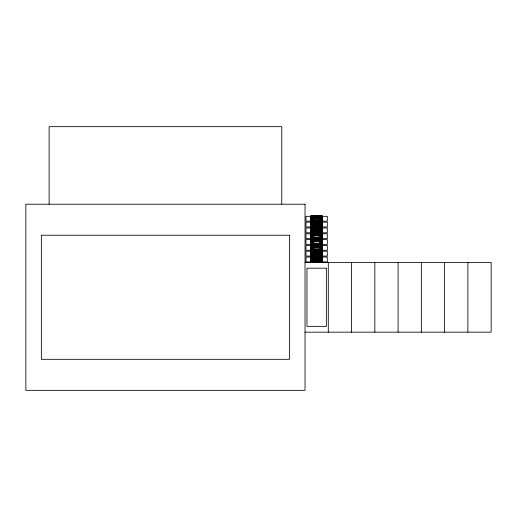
<?xml version="1.0" encoding="UTF-8"?>
<svg xmlns="http://www.w3.org/2000/svg" width="517" height="517" viewBox="0 0 517 517"><rect width="100%" height="100%" fill="white"/><g stroke="black" fill="none" stroke-linecap="round" stroke-linejoin="round"><path stroke-width="0.78" d="M312.307 216.688C312.52 217.398 311.266 217.56 311.331 216.817C312.843 214.859 312.565 220.203 312.3 220.694C311.053 222.4 311.48 218.84 312.307 220.824M311.331 218.756C312.882 220.035 311.706 217.424 311.324 218.626M312.307 222.504C312.52 223.215 311.266 223.376 311.331 222.633C312.843 220.675 312.565 226.019 312.3 226.511C311.053 228.217 311.48 224.656 312.307 226.64M311.331 224.572C312.882 225.851 311.706 223.241 311.324 224.443M312.236 228.21C311.796 230.375 310.84 226.782 312.326 228.449C312.494 228.947 312.888 234.285 311.305 232.327C311.292 231.584 312.514 231.745 312.307 232.456M311.396 230.634C312.042 228.436 312.533 232.23 311.324 230.259M311.324 232.456L311.396 232.572M311.331 236.204C312.882 237.484 311.706 234.873 311.324 236.075M312.307 234.395C311.906 235.603 310.749 232.973 312.326 234.266C312.494 234.763 312.888 240.101 311.305 238.143C311.292 237.4 312.514 237.562 312.307 238.272M311.331 238.143L311.396 237.904M311.331 240.082C313.573 241.497 311.428 238.563 311.396 239.843M311.331 242.021C312.882 243.3 311.706 240.689 311.324 241.891M312.307 244.089C312.52 243.171 310.93 243.384 311.376 244.211C313.392 245.64 312.203 238.835 312.236 240.327M311.331 245.898C312.882 247.178 311.706 244.567 311.324 245.769M311.324 247.966C313.289 246.053 311.725 249.498 311.396 248.082M311.396 250.021C312.042 247.824 312.533 251.617 311.324 249.646M311.331 251.714C312.882 252.994 311.706 250.383 311.324 251.585M311.35 255.715C312.106 253.866 312.346 257.363 311.396 255.353M311.331 257.531C313.573 258.946 311.428 256.012 311.396 257.292M314.194 220.442L313.754 221.205L313.315 220.442M311.35 261.531C311.88 259.689 312.656 263.056 311.324 261.279M313.877 223.098C315.299 221.987 312.203 222.013 313.632 223.098L319.693 223.118L319.693 226.026L313.632 226.026L313.632 223.118M314.116 228.811C314.872 227.751 312.636 227.751 313.392 228.811M314.097 233.923C314.963 235.157 313.128 232.689 313.315 234.518M313.289 238.02L313.754 238.654L314.22 238.02M314.194 243.707L313.754 244.47L313.315 243.707M313.877 246.363C315.299 245.252 312.203 245.278 313.632 246.363L319.693 246.383L319.693 249.291L313.632 249.291L313.632 246.383M314.116 249.414L313.754 250.286L313.392 249.414M314.116 252.076C314.872 251.016 312.636 251.016 313.392 252.076M314.194 257.783L313.884 257.039L313.315 257.783M315.202 222.762L315.57 222.155M316.158 226.627L315.441 226.95L315.351 226.162M315.28 228.197L315.202 228.579L315.57 227.971M315.228 234.136L315.57 233.787M315.357 245.549L315.202 246.027L315.57 245.42M315.202 249.905L315.273 249.537M315.228 251.585L315.822 251.223L316.184 251.585M315.228 257.401C314.801 256.975 316.747 257.44 316.12 257.279M315.202 255.721L315.57 255.114M317.141 222.762L317.509 222.155M317.141 226.381L317.289 226.162M317.141 228.579L317.509 227.971M317.509 231.849L317.27 232.689L318.097 232.443M317.141 243.83L317.212 243.707M317.141 246.027C316.617 245.265 318.601 245.782 318.058 245.646M317.289 249.427L317.38 250.215L318.097 249.892M318.123 251.585L317.38 251.275L317.27 252.076M317.167 257.401L317.509 257.052M317.212 255.34L317.141 255.721L317.509 255.114M319.151 220.442L319.441 221.186L320.036 220.811M319.448 222.155L319.079 222.762L319.448 223.092M319.079 226.381L319.151 226.272M319.105 228.32L319.448 227.971M319.105 234.136L319.448 233.787M319.228 231.978L319.079 232.456L319.448 231.849M319.079 243.83L319.151 243.707M319.079 246.027L319.441 245.407L320.062 245.769M319.151 249.537L319.079 249.905L319.228 249.427M319.079 251.844L319.448 251.236M321.018 216.688C320.811 217.502 322.214 217.495 322.001 216.688C320.126 215.13 321.193 220.3 321.018 220.824C322.808 221.741 321.199 219.441 321.018 220.565M319.448 255.114L319.209 255.954L320.036 255.708M321.018 218.885C322.485 217.289 321.393 220.242 321.025 218.756M321.089 222.394C320.65 223.118 322.026 223.467 322.02 222.633C320.437 220.675 320.811 226.013 321.025 226.511C322.479 228.165 321.522 224.591 321.089 226.756M321.018 224.443C322.194 222.653 322.22 226.814 321.089 224.333M321.089 228.695C321.736 226.498 322.227 230.291 321.018 228.32M321.018 234.136C320.811 234.951 322.214 234.944 322.001 234.136C320.126 232.579 321.193 237.749 321.018 238.272C322.808 239.19 321.199 236.889 321.018 238.014M321.018 232.198L321.38 232.818L322.001 232.456L321.509 231.816L321.018 232.456L321.025 228.449L312.307 228.579M312.3 240.082L321.025 240.082C322.214 238.505 321.58 241.917 321.167 239.739M321.264 244.379L321.257 243.52L322.001 243.83L321.639 244.451L321.018 244.089L321.044 240.205M321.025 247.837C322.576 249.116 321.4 246.506 321.018 247.708M321.018 249.646C322.194 251.443 321.82 248.147 320.999 249.776C320.831 249.278 320.437 243.94 322.02 245.898C322.033 246.641 320.811 246.48 321.018 245.769M312.307 255.721L312.307 251.585L321.025 251.714C321.8 250.086 322.201 253.388 321.018 251.585M321.025 253.653C322.576 254.933 321.4 252.322 321.018 253.524M312.307 261.537L312.3 257.531L321.025 257.531C322.02 255.915 321.878 259.308 321.089 257.292M321.018 255.463L321.38 256.083L322.001 255.721L321.509 255.081L321.018 255.721L321.044 251.837M321.025 259.469C323.267 260.885 321.122 257.951 321.089 259.23M321.089 261.654L321.38 260.917L322.001 261.279L321.639 261.899L321.018 261.537L321.044 257.653M311.35 222.756L311.473 222.291M312.307 220.565L321.025 220.694M312.307 232.198L321.025 232.327M312.307 238.014L321.025 238.143M313.334 220.94L313.263 220.565M313.27 234.266L313.412 233.923M312.3 253.653C311.525 252.025 311.124 255.327 312.307 253.524M313.289 216.94L313.625 216.326L314.22 216.94M312.307 255.463L321.025 255.592M312.307 259.34C311.072 261.298 311.622 257.524 312.236 259.715M313.392 226.149C312.643 227.202 314.859 227.209 314.116 226.149M313.263 249.646L313.334 249.537M313.632 231.842L313.632 228.934L319.693 228.934L319.693 231.842L313.632 231.842C312.21 232.973 315.292 232.954 313.877 231.862M313.27 251.714L313.334 251.475M314.22 240.205L313.754 239.571L313.289 240.205M315.228 226.633L315.273 226.259M313.632 255.107L313.632 252.199L319.693 252.199L319.693 255.107L313.632 255.107C312.203 256.238 315.299 256.219 313.877 255.127M316.184 220.565L316.113 220.442M316.133 226.763L316.113 226.272M315.939 228.023C315.073 227.713 316.785 228.236 316.055 228.811M316.184 234.136L315.564 233.774L315.939 233.839M316.158 240.205L315.822 239.591M315.822 245.407L316.184 246.027L315.816 246.363M316.204 255.592L315.932 255.172M318.097 216.94L317.761 216.326M317.755 223.098L318.123 222.762L317.761 222.142M317.167 220.811L317.761 221.186L318.052 220.442M318.142 226.511L317.974 226.162M318.058 228.197L318.123 228.579L317.761 227.958M318.142 232.327L317.755 231.849M318.123 234.136L317.503 233.774L317.877 233.839M318.097 240.205L317.503 239.591L317.877 239.655M318.097 243.83L318.052 243.707M318.097 249.646L317.974 249.427M317.167 255.708L317.994 255.954L317.755 255.114M320.036 216.94L319.7 216.326M317.761 257.039L318.104 257.647M320.042 222.504L319.448 222.168M320.055 220.694L320.036 220.565M320.062 226.381L319.913 226.162M320.042 228.32L319.7 227.958M319.693 231.849L319.933 232.689L319.105 232.443M320.042 234.382L319.448 233.8M321.025 216.817L312.307 216.946M320.036 240.205L319.571 239.571L319.105 240.205M321.025 222.633L312.236 222.879M320.062 243.83L319.991 243.707M319.991 249.537L319.7 250.267L319.105 249.892M319.7 251.223L319.933 252.076M321.025 234.266L312.3 234.266M320.062 257.401L319.7 257.039M322.001 224.443L321.929 224.333M322.001 228.32L321.929 228.695M321.994 230.388C320.45 229.102 321.613 231.719 322.001 230.517M321.994 236.204C320.45 234.918 321.613 237.536 322.001 236.334M322.001 242.15C320.766 240.192 321.315 243.966 321.929 241.782M321.852 246.241L322.001 245.769M311.35 220.572L311.57 220.274M313.289 232.204L313.334 232.088M312.236 242.266L312.307 241.891M315.228 220.565L315.273 220.442M316.158 216.94L315.693 216.332M315.228 232.198L315.57 231.849M316.184 232.456L315.816 231.849M315.228 240.205L315.57 239.604M315.202 243.83L315.564 244.451L316.158 244.076M319.105 216.94L319.448 216.339M313.289 261.285L313.754 261.919L314.22 261.285M316.184 249.905L316.036 249.427M317.167 238.259L317.761 238.634L318.097 238.02M315.228 261.285L315.693 261.919L316.158 261.285M319.105 238.02L319.441 238.634L320.036 238.259M321.044 241.898L321.167 241.678M312.236 224.817L312.307 224.443M317.509 216.339L317.167 216.94M316.158 220.811L315.693 221.205L315.228 220.811M316.165 222.749L315.816 223.098M318.097 220.811L317.632 221.205M317.167 226.627L317.503 227.002L318.097 226.627M320.042 222.749L319.693 223.098M316.158 232.443L315.693 232.837L315.228 232.443M320.036 226.627L319.571 227.021L319.105 226.627M316.158 238.259L315.693 238.654L315.228 238.259M321.929 226.756L321.929 226.272M316.133 244.211L316.113 243.707M314.174 251.96L314.174 251.475M312.236 257.776L312.307 257.401M318.097 244.076L317.632 244.47L317.167 244.076M316.158 249.892L315.693 250.286L315.228 249.892M318.104 246.014L317.755 246.363M320.036 244.076L319.571 244.47L319.105 244.076M320.042 246.014L319.693 246.363M315.228 255.708L315.564 256.083L316.158 255.708M321.929 244.205L321.929 243.72M318.097 261.524L317.632 261.919L317.167 261.524M320.036 261.524L319.571 261.919L319.105 261.524M321.929 261.654L321.929 261.169M319.448 257.052L319.105 257.647M316.036 221.03L315.57 221.153M319.913 221.03L319.325 221.108M321.167 249.433L321.639 249.284M311.57 216.397L312.055 216.397M312.055 217.237L311.686 217.308M315.57 216.339L315.228 216.94M321.264 218.336L321.639 218.264M312.055 223.053L311.816 223.118M311.57 226.091L311.816 226M321.264 224.152L321.639 224.081M315.822 227.002L315.932 226.924M321.748 224.992L321.509 225.082M317.871 226.924L317.509 226.969M311.57 231.907L311.945 231.836M313.993 232.747L313.754 232.837M315.932 232.74L315.57 232.786M321.748 230.808L321.38 230.879M317.509 233.787L317.167 234.382M321.264 233.846L321.639 233.774M312.055 238.563L311.816 238.654M313.993 238.563L313.754 238.628M317.509 239.604L317.167 240.205M321.264 239.662L321.639 239.591M311.57 244.379L312.055 244.379M321.639 240.573L321.748 240.502M311.57 247.417L311.945 247.346M321.748 246.318L321.509 246.409M311.57 253.233L312.236 253.414M312.055 254.073L311.686 254.144M313.509 257.111L313.884 257.039M321.264 255.172L321.509 255.107M312.055 259.889L311.396 259.715M319.7 261.899L319.81 261.822M321.748 261.828L321.509 261.893M321.509 251.23L321.852 251.372M321.264 221.114L321.639 221.186M315.822 222.142L316.184 222.762L316.042 222.284M321.38 227.002L321.264 226.931M321.38 229.897L321.748 229.968M311.57 234.686L311.945 234.757M321.264 236.624L321.639 236.696M321.264 242.441L321.639 242.512M311.57 250.196L311.945 250.267M315.448 250.189L315.822 250.267M313.509 256.012L313.884 256.083M315.448 261.822L315.822 261.899M317.386 261.822L317.761 261.899M313.754 217.424L313.754 220.087L319.571 220.087L319.571 217.424L319.086 217.483L319.086 218.187M319.571 223.241L313.754 223.241L313.754 225.903L319.571 225.903L319.571 223.241L319.086 223.299L319.086 224.003M319.571 229.057L313.754 229.057L313.754 231.719L319.571 231.719L319.571 229.057L319.086 229.115L319.086 229.819M313.754 234.873L313.754 237.536L319.571 237.536L319.571 234.873L319.086 234.931L319.086 235.636M319.571 240.689L313.754 240.689L313.754 243.352L319.571 243.352L319.571 240.689L319.086 240.748L319.086 241.452M313.754 246.506L313.754 249.168L319.571 249.168L319.571 246.506L319.086 246.564L319.086 247.268M313.754 252.322L313.754 254.984L319.571 254.984L319.571 252.322L319.086 252.38L319.086 253.084M314.239 258.901L314.239 258.196L313.754 258.196L313.754 260.801L319.571 260.801L319.571 258.138L319.086 258.196L319.086 258.901M310.969 215.97L322.356 215.97L322.356 221.541L310.969 221.541L310.969 215.97M310.846 216.332L305.999 216.332L305.999 221.179L310.846 221.179M322.479 216.332L327.326 216.332L327.326 221.179L322.479 221.179M319.571 217.424L313.754 217.424L314.239 217.483L314.239 218.187M313.754 218.187L319.571 218.187M313.754 218.329L319.571 218.329M313.754 218.394L316.178 218.394L316.178 217.424M319.571 218.394L317.147 218.394L317.147 217.424L318.601 217.483L318.601 218.187M313.754 219.971L319.571 219.971M310.846 221.664L322.479 221.664M310.846 222.148L305.999 222.148L305.999 226.995L310.846 226.995M322.479 222.148L327.326 222.148L327.326 226.995L322.479 226.995M313.754 224.003L319.571 224.003M313.754 224.145L319.571 224.145M313.754 224.21L316.178 224.21L316.178 223.241L314.724 223.299L314.724 224.003M319.571 224.21L317.147 224.21L317.147 223.241L318.601 223.299L318.601 224.003M313.754 225.787L319.571 225.787M321.018 226.381L312.236 226.272M310.846 227.48L322.479 227.48M310.846 227.965L305.999 227.965L305.999 232.812L310.846 232.812M322.479 227.965L327.326 227.965L327.326 232.812L322.479 232.812M313.754 229.819L319.571 229.819M313.754 229.962L319.571 229.962M313.754 230.026L316.178 230.026L316.178 229.057L314.724 229.115L314.724 229.819M319.571 230.026L317.147 230.026L317.147 229.057L318.601 229.115L318.601 229.819M314.724 231.357L318.601 231.357M313.754 231.603L319.571 231.603M310.846 233.296L322.479 233.296M310.846 233.781L305.999 233.781L305.999 238.628L310.846 238.628M322.479 233.781L327.326 233.781L327.326 238.628L322.479 238.628M319.571 234.873L313.754 234.873L314.239 234.931L314.239 235.636M313.754 235.636L319.571 235.636M313.754 235.778L319.571 235.778M313.754 235.842L316.178 235.842L316.178 234.873L314.724 234.931L314.724 235.636M319.571 235.842L317.147 235.842L317.147 234.873L318.601 234.931L318.601 235.636M313.754 237.419L319.571 237.419M310.846 239.112L322.479 239.112M310.846 239.597L305.999 239.597L305.999 244.444L310.846 244.444M322.479 239.597L327.326 239.597L327.326 244.444L322.479 244.444M313.754 241.452L319.571 241.452M313.754 241.594L319.571 241.594M313.754 241.659L316.178 241.659L316.178 240.689M319.571 241.659L317.147 241.659L317.147 240.689L318.601 240.748L318.601 241.452M313.754 243.236L319.571 243.236M321.018 243.83L312.236 243.72M310.846 244.929L322.479 244.929M310.846 245.413L305.999 245.413L305.999 250.26L310.846 250.26M322.479 245.413L327.326 245.413L327.326 250.26L322.479 250.26M312.236 245.659L321.089 246.144M319.571 246.506L313.754 246.506L314.239 246.564L314.239 247.268M313.754 247.268L319.571 247.268M313.754 247.41L319.571 247.41M313.754 247.475L316.178 247.475L316.178 246.506L314.724 246.564L314.724 247.268M319.571 247.475L317.147 247.475L317.147 246.506L318.601 246.564L318.601 247.268M313.754 249.052L319.571 249.052M321.025 249.776L312.3 249.776L312.307 245.769M310.846 250.745L322.479 250.745M310.846 251.23L305.999 251.23L305.999 256.077L310.846 256.077M322.479 251.23L327.326 251.23L327.326 256.077L322.479 256.077M319.571 252.322L313.754 252.322L314.239 252.38L314.239 253.084M313.754 253.084L319.571 253.084M313.754 253.227L319.571 253.227M313.754 253.291L316.178 253.291L316.178 252.322L314.724 252.38L314.724 253.084M319.571 253.291L317.147 253.291L317.147 252.322L318.601 252.38L318.601 253.084M314.724 254.623L318.601 254.623M313.754 254.868L319.571 254.868M310.846 256.561L322.479 256.561M310.846 257.046L305.999 257.046L305.999 261.893L310.846 261.893M322.479 257.046L327.326 257.046L327.326 261.893L322.479 261.893M313.754 258.138L319.571 258.138M313.754 258.901L319.571 258.901M313.754 259.043L319.571 259.043M313.754 259.107L316.178 259.107L316.178 258.138L314.724 258.196L314.724 258.901M319.571 259.107L317.147 259.107L317.147 258.138L318.601 258.196L318.601 258.901M313.754 260.684L319.571 260.684M321.018 261.279L312.236 261.169M305.03 262.377L491.15 262.377L491.15 332.173L305.03 332.173M313.754 223.299L314.239 223.299L314.239 224.003M313.754 229.115L314.239 229.115L314.239 229.819M313.754 240.748L314.239 240.748L314.239 241.452M321.38 220.203L321.748 220.274M313.625 222.142L313.993 222.213M311.686 222.142L312.055 222.213M313.625 227.958L313.993 228.029M311.945 228.941L311.57 228.869M321.38 235.713L321.748 235.784M311.686 237.652L312.055 237.723M319.441 239.591L319.816 239.655M311.686 243.468L312.055 243.539M321.38 245.407L321.748 245.478M313.884 250.267L313.509 250.196M315.822 256.083L315.448 256.005M321.639 258.022L321.167 257.873M311.686 258.978L312.055 259.049M319.7 245.407L319.991 245.659M317.509 223.092L317.167 222.749M315.57 223.092L315.228 222.749M319.105 246.014L319.448 246.357M317.167 246.014L317.509 246.357M315.228 246.014L315.57 246.357M319.693 255.114L320.062 255.721L319.991 255.353M321.929 259.23L322.001 259.599M313.334 255.837L313.263 255.463M467.885 262.377L467.885 332.173M444.62 262.377L444.62 332.173M421.355 262.377L421.355 332.173M398.09 262.377L398.09 332.173M374.825 262.377L374.825 332.173M351.56 262.377L351.56 332.173M328.295 262.377L328.295 332.173M322.479 262.377L322.479 215.847L310.846 215.847L310.846 262.377M320.902 220.636L320.902 216.875L312.423 216.875L312.423 220.636M320.902 226.452L320.902 222.691L312.423 222.691L312.423 226.452M320.902 232.269L320.902 228.508L312.423 228.508L312.423 232.269M320.902 238.085L320.902 234.324L312.423 234.324L312.423 238.085M320.902 243.901L320.902 240.14L312.423 240.14L312.423 243.901M320.902 249.717L320.902 245.956L312.423 245.956L312.423 249.717M320.902 255.534L320.902 251.773L312.423 251.773L312.423 255.534M320.902 261.35L320.902 257.589L312.423 257.589L312.423 261.35M320.424 215.964L320.424 217.095M320.417 220.404L320.417 221.535M320.424 221.78L320.424 222.911M320.417 226.22L320.417 227.351M320.424 227.596L320.424 228.727M320.417 232.036L320.417 233.167M320.424 233.413L320.424 234.544M320.417 237.852L320.417 238.983M320.424 239.229L320.424 240.36M320.417 243.669L320.417 244.799M320.424 245.045L320.424 246.176M320.417 249.485L320.417 250.616M320.424 250.861L320.424 251.992M320.417 255.301L320.417 256.432M320.424 256.678L320.424 257.809M320.417 261.117L320.417 262.248M318.731 215.964L318.731 217.095M318.724 220.404L318.724 221.535M318.731 221.78L318.731 222.911M318.724 226.22L318.724 227.351M318.731 227.596L318.731 228.727M318.724 232.036L318.724 233.167M318.731 233.413L318.731 234.544M318.724 237.852L318.724 238.983M318.731 239.229L318.731 240.36M318.724 243.669L318.724 244.799M318.731 245.045L318.731 246.176M318.724 249.485L318.724 250.616M318.731 250.861L318.731 251.992M318.724 255.301L318.724 256.432M318.731 256.678L318.731 257.809M318.724 261.117L318.724 262.248M318.485 215.964L318.485 217.095M318.478 220.404L318.478 221.535M318.485 221.78L318.485 222.911M318.478 226.22L318.478 227.351M318.485 227.596L318.485 228.727M318.478 232.036L318.478 233.167M318.485 233.413L318.485 234.544M318.478 237.852L318.478 238.983M318.485 239.229L318.485 240.36M318.478 243.669L318.478 244.799M318.485 245.045L318.485 246.176M318.478 249.485L318.478 250.616M318.485 250.861L318.485 251.992M318.478 255.301L318.478 256.432M318.485 256.678L318.485 257.809M318.478 261.117L318.478 262.248M317.205 217.483L317.27 218.187M317.205 223.299L317.27 224.003M317.205 229.115L317.27 229.819M317.205 234.931L317.27 235.636M317.205 240.748L317.27 241.452M317.205 246.564L317.27 247.268M317.205 252.38L317.27 253.084M317.205 258.196L317.27 258.901M316.792 215.964L316.792 217.095M316.785 220.404L316.785 221.535M316.792 221.78L316.792 222.911M316.785 226.22L316.785 227.351M316.792 227.596L316.792 228.727M316.785 232.036L316.785 233.167M316.792 233.413L316.792 234.544M316.785 237.852L316.785 238.983M316.792 239.229L316.792 240.36M316.785 243.669L316.785 244.799M316.792 245.045L316.792 246.176M316.785 249.485L316.785 250.616M316.792 250.861L316.792 251.992M316.785 255.301L316.785 256.432M316.792 256.678L316.792 257.809M316.785 261.117L316.785 262.248M316.546 215.964L316.546 217.095M316.54 220.404L316.54 221.535M316.546 221.78L316.546 222.911M316.54 226.22L316.54 227.351M316.546 227.596L316.546 228.727M316.54 232.036L316.54 233.167M316.546 233.413L316.546 234.544M316.54 237.852L316.54 238.983M316.546 239.229L316.546 240.36M316.54 243.669L316.54 244.799M316.546 245.045L316.546 246.176M316.54 249.485L316.54 250.616M316.546 250.861L316.546 251.992M316.54 255.301L316.54 256.432M316.546 256.678L316.546 257.809M316.54 261.117L316.54 262.248M315.932 218.187L315.932 217.45L314.724 217.483L314.724 218.187M315.932 223.266L315.932 224.003M315.932 229.083L315.932 229.819M315.932 234.899L315.932 235.636M315.932 241.452L315.932 240.715L314.724 240.748L314.724 241.452M315.932 246.531L315.932 247.268M315.932 252.348L315.932 253.084M315.932 258.164L315.932 258.901M315.693 217.45L315.693 218.187M315.693 223.266L315.693 224.003M315.693 229.083L315.693 229.819M315.693 234.899L315.693 235.636M315.693 240.715L315.693 241.452M315.693 246.531L315.693 247.268M315.693 252.348L315.693 253.084M315.693 258.164L315.693 258.901M314.853 215.964L314.853 217.095M314.847 220.404L314.847 221.535M314.853 221.78L314.853 222.911M314.847 226.22L314.847 227.351M314.853 227.596L314.853 228.727M314.847 232.036L314.847 233.167M314.853 233.413L314.853 234.544M314.847 237.852L314.847 238.983M314.853 239.229L314.853 240.36M314.847 243.669L314.847 244.799M314.853 245.045L314.853 246.176M314.847 249.485L314.847 250.616M314.853 250.861L314.853 251.992M314.847 255.301L314.847 256.432M314.853 256.678L314.853 257.809M314.847 261.117L314.847 262.248M281.765 204.215L281.765 126.665L49.115 126.665L49.115 204.215M317.147 220.694L317.147 220.688M305.03 204.215L25.85 204.215L25.85 390.335L305.03 390.335L305.03 204.215M319.693 217.302L313.632 217.302L313.632 220.21L319.693 220.21L319.693 217.302M322.356 221.787L310.969 221.787L310.969 227.357L322.356 227.357L322.356 221.787M322.356 227.603L310.969 227.603L310.969 233.173L322.356 233.173L322.356 227.603M322.356 233.419L310.969 233.419L310.969 238.99L322.356 238.99L322.356 233.419M319.693 234.75L313.632 234.75L313.632 237.658L319.693 237.658L319.693 234.75M289.52 235.235L41.36 235.235L41.36 359.315L289.52 359.315L289.52 235.235M322.356 239.235L310.969 239.235L310.969 244.806L322.356 244.806L322.356 239.235M319.693 240.567L313.632 240.567L313.632 243.475L319.693 243.475L319.693 240.567M322.356 245.052L310.969 245.052L310.969 250.622L322.356 250.622L322.356 245.052M322.356 250.868L310.969 250.868L310.969 256.438L322.356 256.438L322.356 250.868M322.356 256.684L310.969 256.684L310.969 262.255L322.356 262.255L322.356 256.684M319.693 258.015L313.632 258.015L313.632 260.923L319.693 260.923L319.693 258.015M326.356 268.194L306.969 268.194L306.969 326.356L326.356 326.356L326.356 268.194"/></g></svg>
